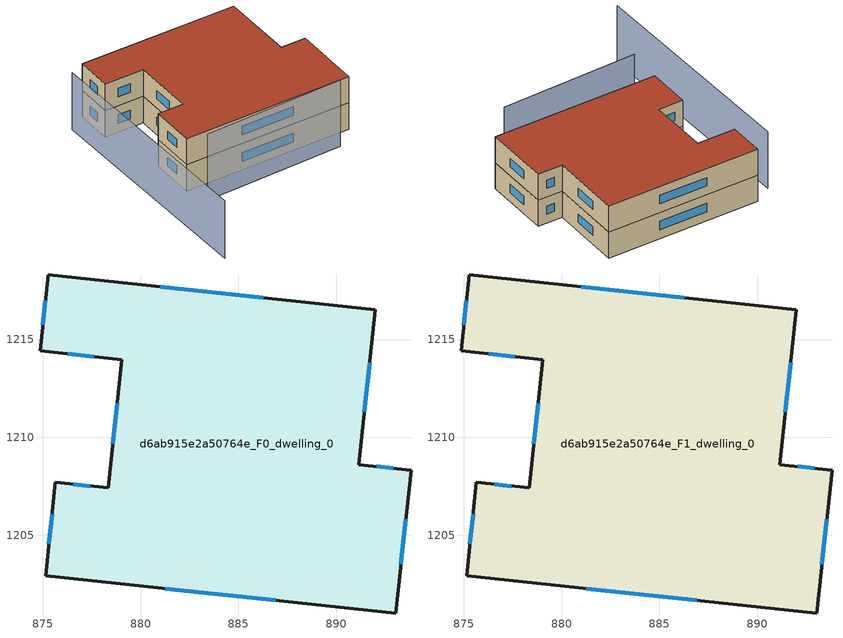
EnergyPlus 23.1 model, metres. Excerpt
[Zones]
d6ab915e2a50764e_F0_dwelling_0
 floor ground (EU_floor_Construction): 891.99,1216.52 891.15,1208.61 893.82,1208.33 893.04,1201.02 875.14,1202.93 875.65,1207.7 878.33,1207.41 879.03,1213.98 874.86,1214.42 875.27,1218.3 z0
 wall outside (EU_wall_Construction): 874.86,1214.42 879.03,1213.98 878.33,1207.41 875.65,1207.7 875.14,1202.93 893.04,1201.02 893.82,1208.33 891.15,1208.61 891.99,1216.52 875.27,1218.3 874.86,1214.42 z0:3
 window (EU_Window_Construction): 876.29,1214.27 877.6,1214.13 / 875.13,1216.97 875,1215.75 / 886.27,1217.13 881,1217.69 / 891.44,1211.32 891.71,1213.81 / 892.91,1208.42 892.07,1208.51 / 893.31,1203.52 893.55,1205.82 / 881.27,1202.27 886.91,1201.67 / 875.47,1206.07 875.31,1204.56 / 877.41,1207.51 876.57,1207.6 / 878.79,1211.73 878.57,1209.66 z1.03:1.97
d6ab915e2a50764e_F1_dwelling_0
 floor to d6ab915e2a50764e_F0_dwelling_0 (EU_floor_Construction): 891.99,1216.52 891.15,1208.61 893.82,1208.33 893.04,1201.02 875.14,1202.93 875.65,1207.7 878.33,1207.41 879.03,1213.98 874.86,1214.42 875.27,1218.3 z3
 wall outside (EU_wall_Construction): 874.86,1214.42 879.03,1213.98 878.33,1207.41 875.65,1207.7 875.14,1202.93 893.04,1201.02 893.82,1208.33 891.15,1208.61 891.99,1216.52 875.27,1218.3 874.86,1214.42 z3:6
 window (EU_Window_Construction): 876.29,1214.27 877.6,1214.13 / 875.13,1216.97 875,1215.75 / 886.27,1217.13 881,1217.69 / 891.44,1211.32 891.71,1213.81 / 892.91,1208.42 892.07,1208.51 / 893.31,1203.52 893.55,1205.82 / 881.27,1202.27 886.91,1201.67 / 875.47,1206.07 875.31,1204.56 / 877.41,1207.51 876.57,1207.6 / 878.79,1211.73 878.57,1209.66 z4.03:4.97
 roof outside (EU_roof_Construction): 893.04,1201.02 893.82,1208.33 891.15,1208.61 891.99,1216.52 875.27,1218.3 874.86,1214.42 879.03,1213.98 878.33,1207.41 875.65,1207.7 875.14,1202.93 z6
shading: 875.73,1200.63 890.69,1199.45 z0:7.5; 873.2,1217.27 871.09,1192.45 z0:6.5
[Building]
EU S2 Campaign: North Axis=0; Terrain=City; Solar Distribution=FullExterior
[Site:Location]
Cape.Town.Intl.AP: Latitude=-33.965; Longitude=18.602; Time Zone=2; Elevation=46
[SizingPeriod:WeatherFileDays]
AnnualSizingPeriod: Begin Month=1; Begin Day of Month=1; End Month=12; End Day of Month=31; Day of Week for Start Day=Monday; Use Weather File Daylight Saving Period=No; Use Weather File Rain and Snow Indicators=No
[MATERIAL]
EU_InternalMass_Material: Roughness=MediumRough; Thickness=0.1; Conductivity=1; Density=1800; Specific Heat=900; Thermal Absorptance=0.9; Solar Absorptance=0.7; Visible Absorptance=0.7
[MATERIAL:NOMASS] Roughness=MediumRough; Thermal Absorptance=0.9; Solar Absorptance=0.7; Visible Absorptance=0.7
Name | Thermal Resistance
EU_wall_NoMass | 0.493876
EU_roof_NoMass | 0.449382
EU_floor_NoMass | 1.25
[WINDOWMATERIAL:SIMPLEGLAZINGSYSTEM]
EU_Window_SimpleGlazing: UFactor=4.4; Solar Heat Gain Coefficient=0.85; Visible Transmittance=0.85
[CONSTRUCTION]
EU_wall_Construction: EU_wall_NoMass
EU_roof_Construction: EU_roof_NoMass
EU_floor_Construction: EU_floor_NoMass
EU_Window_Construction: EU_Window_SimpleGlazing
EU_InternalMass_Construction: EU_InternalMass_Material
[ZONE] Type=1; Multiplier=1; Ceiling Height=autocalculate; Floor Area=autocalculate; Part of Total Floor Area=Yes
Name | Volume
d6ab915e2a50764e_F0_dwelling_0 | 726.574
d6ab915e2a50764e_F1_dwelling_0 | 726.573
[INTERNALMASS] Construction=EU_InternalMass_Construction; Surface Area=242.191
Name | Zone or ZoneList
d6ab915e2a50764e_F0_dwelling_0_EU_InternalMass | d6ab915e2a50764e_F0_dwelling_0
d6ab915e2a50764e_F1_dwelling_0_EU_InternalMass | d6ab915e2a50764e_F1_dwelling_0
[OTHEREQUIPMENT] Fuel Type=Electricity; Design Level Calculation Method=Watts/Area; Power per Zone Floor Area=1; Fraction Latent=0; Fraction Radiant=0; Fraction Lost=0; Carbon Dioxide Generation Rate=0; EndUse Subcategory=EU_Step8_InternalGains
Name | Zone or ZoneList or Space or SpaceList | Schedule
EU_Step8_InternalGain_d6ab915e2a50764e_F0_dwelling_0_f000 | d6ab915e2a50764e_F0_dwelling_0 | EU_Step8_GainSchedule_d6ab915e2a50764e_F0_dwelling_0_f000
EU_Step8_InternalGain_d6ab915e2a50764e_F1_dwelling_0_f000 | d6ab915e2a50764e_F1_dwelling_0 | EU_Step8_GainSchedule_d6ab915e2a50764e_F1_dwelling_0_f000
[ZONEVENTILATION:DESIGNFLOWRATE] Schedule=EU_AlwaysOn; Design Flow Rate Calculation Method=AirChanges/Hour; Air Changes per Hour=0.64; Ventilation Type=Natural; Fan Pressure Rise=0; Fan Total Efficiency=1; Constant Term Coefficient=1; Temperature Term Coefficient=0; Velocity Term Coefficient=0; Velocity Squared Term Coefficient=0; Minimum Indoor Temperature=-100; Maximum Indoor Temperature=100; Delta Temperature=-100; Minimum Outdoor Temperature=-100; Maximum Outdoor Temperature=100; Maximum Wind Speed=40
Name | Zone or ZoneList or Space or SpaceList
EU_ConstantAir_d6ab915e2a50764e_F0_dwelling_0 | d6ab915e2a50764e_F0_dwelling_0
EU_ConstantAir_d6ab915e2a50764e_F1_dwelling_0 | d6ab915e2a50764e_F1_dwelling_0
[HVACTEMPLATE:THERMOSTAT] Constant Heating Setpoint=20; Constant Cooling Setpoint=50
EU_HeatOnly_d6ab915e2a50764e_F0_dwelling_0; EU_HeatOnly_d6ab915e2a50764e_F1_dwelling_0
[HVACTEMPLATE:ZONE:IDEALLOADSAIRSYSTEM] System Availability Schedule=EU_AlwaysOn; Maximum Heating Supply Air Temperature=50; Minimum Cooling Supply Air Temperature=13; Maximum Heating Supply Air Humidity Ratio=0.0156; Minimum Cooling Supply Air Humidity Ratio=0.0077; Heating Limit=NoLimit; Cooling Limit=NoLimit; Heating Availability Schedule=EU_AlwaysOn; Cooling Availability Schedule=EU_CoolingOff; Dehumidification Control Type=ConstantSensibleHeatRatio; Cooling Sensible Heat Ratio=0.7; Dehumidification Setpoint=60; Humidification Control Type=None; Humidification Setpoint=30; Outdoor Air Method=None; Outdoor Air Flow Rate per Person=0.00944; Outdoor Air Flow Rate per Zone Floor Area=0; Outdoor Air Flow Rate per Zone=0; Demand Controlled Ventilation Type=None; Outdoor Air Economizer Type=NoEconomizer; Heat Recovery Type=None; Sensible Heat Recovery Effectiveness=0.7; Latent Heat Recovery Effectiveness=0.65
Name | Template Thermostat
d6ab915e2a50764e_F0_dwelling_0 | EU_HeatOnly_d6ab915e2a50764e_F0_dwelling_0
d6ab915e2a50764e_F1_dwelling_0 | EU_HeatOnly_d6ab915e2a50764e_F1_dwelling_0
[SIZING:ZONE] Zone Cooling Design Supply Air Temperature Input Method=SupplyAirTemperature; Zone Cooling Design Supply Air Temperature=13; Zone Heating Design Supply Air Temperature Input Method=SupplyAirTemperature; Zone Heating Design Supply Air Temperature=50; Zone Cooling Design Supply Air Humidity Ratio=0.008; Zone Heating Design Supply Air Humidity Ratio=0.008; Cooling Design Air Flow Method=DesignDay; Cooling Design Air Flow Rate=0; Cooling Minimum Air Flow per Zone Floor Area=0.000762; Cooling Minimum Air Flow=0; Cooling Minimum Air Flow Fraction=0.2; Heating Design Air Flow Method=DesignDay; Heating Design Air Flow Rate=0; Heating Maximum Air Flow per Zone Floor Area=0.002032; Heating Maximum Air Flow=0.141576; Heating Maximum Air Flow Fraction=0.3; Account for Dedicated Outdoor Air System=No; Dedicated Outdoor Air System Control Strategy=NeutralSupplyAir; Dedicated Outdoor Air Low Setpoint Temperature for Design=autosize; Dedicated Outdoor Air High Setpoint Temperature for Design=autosize; Zone Load Sizing Method=Sensible Load Only No Latent Load; Zone Latent Cooling Design Supply Air Humidity Ratio Input Method=HumidityRatioDifference; Zone Cooling Design Supply Air Humidity Ratio Difference=0.005; Zone Latent Heating Design Supply Air Humidity Ratio Input Method=HumidityRatioDifference; Zone Humidification Design Supply Air Humidity Ratio Difference=0.005
d6ab915e2a50764e_F0_dwelling_0; d6ab915e2a50764e_F1_dwelling_0
[SCHEDULE:CONSTANT]
Name | Hourly Value
EU_AlwaysOn | 1
EU_CoolingOff | 0
[SCHEDULE:FILE] Column Number=1; Rows to Skip at Top=0; Number of Hours of Data=8760; Column Separator=Comma; Interpolate to Timestep=No; Minutes per Item=60; Adjust Schedule for Daylight Savings=Yes
Name | File
EU_Step8_GainSchedule_d6ab915e2a50764e_F0_dwelling_0_f000 | ../../schedules/d6ab915e2a50764e/d6ab915e2a50764e_F0_dwelling_0_f000_gain.csv
EU_Step8_GainSchedule_d6ab915e2a50764e_F1_dwelling_0_f000 | ../../schedules/d6ab915e2a50764e/d6ab915e2a50764e_F1_dwelling_0_f000_gain.csv
